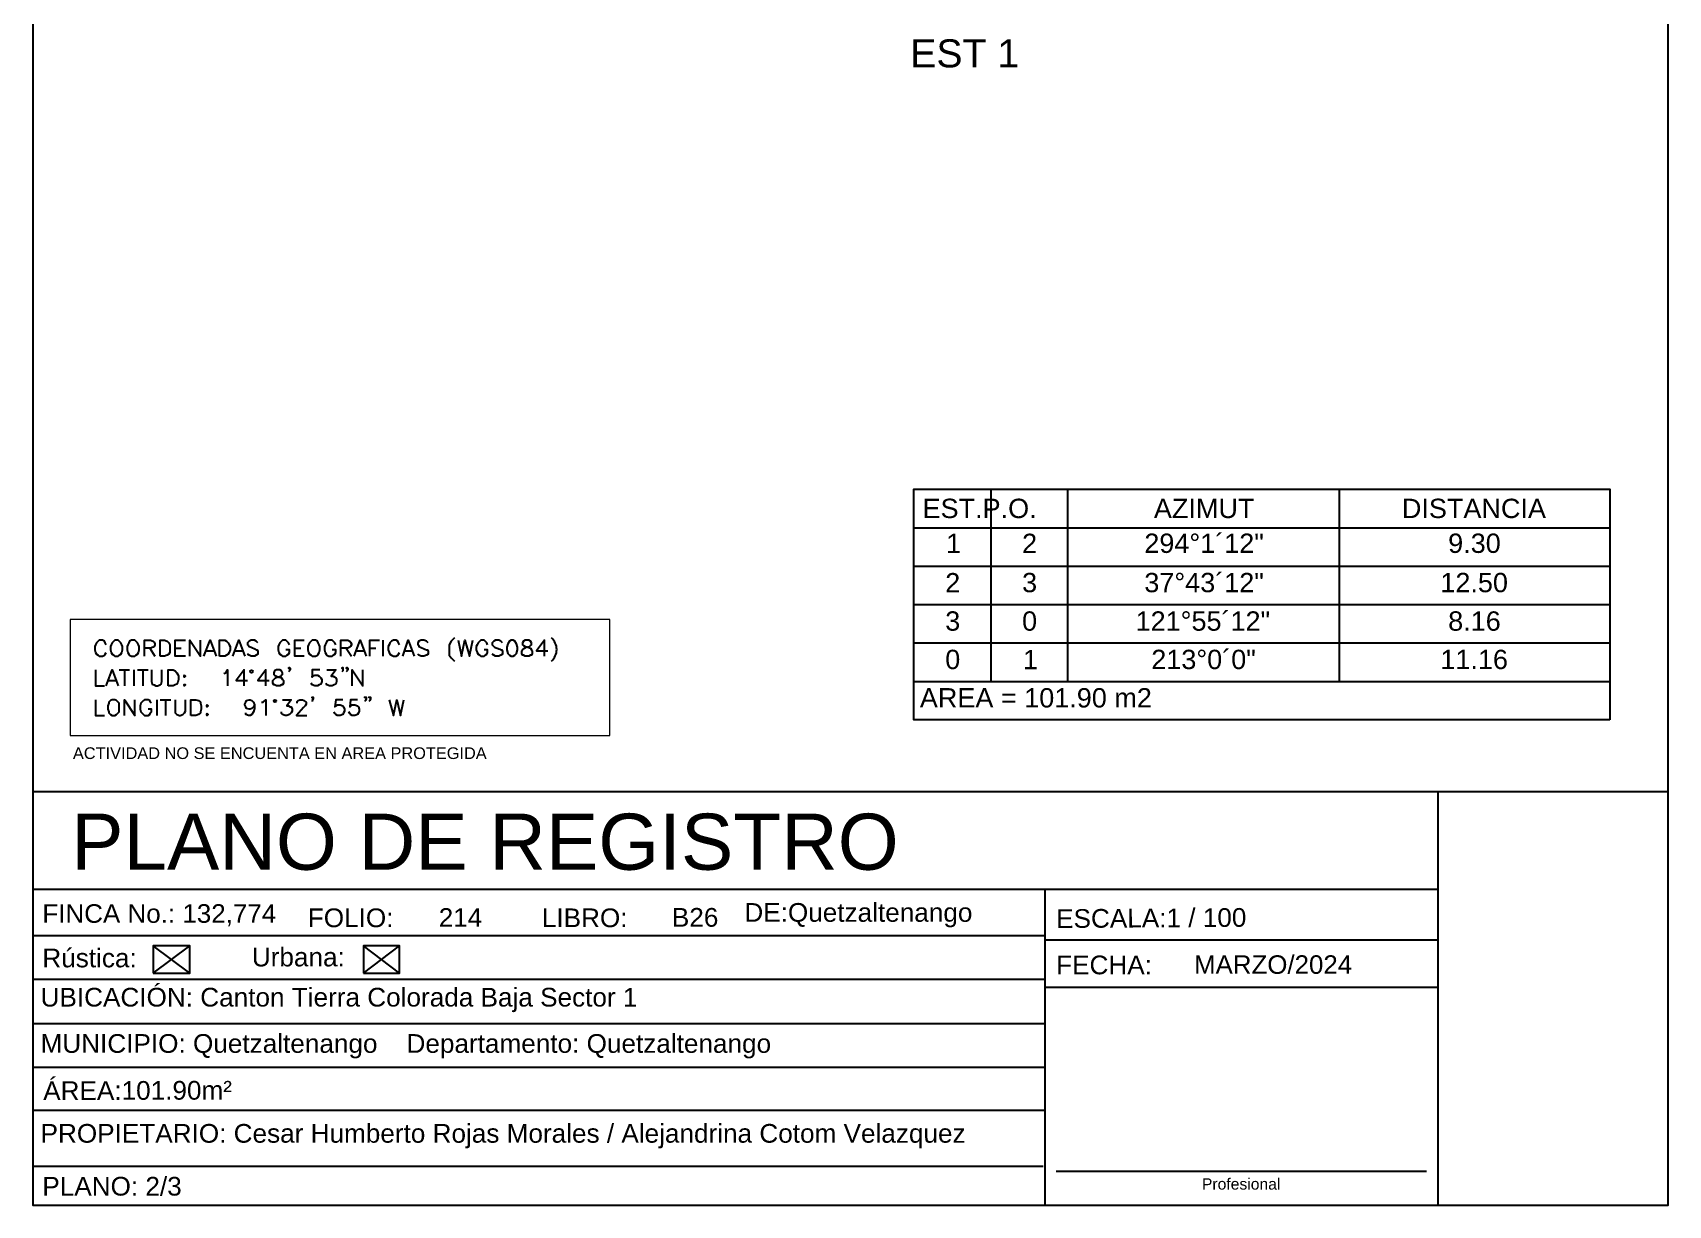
# Model space of a CAD drawing. Header units: millimetres. Extents: x 1880 to 2062, y 1917 to 2006.
# Drawn here: x 1880.19 to 1897.79, y 1917.2 to 1929.81 of the extents above; entities that cross this region are included whole.
import ezdxf

# ---------------------------------------------------------------- set-up
doc = ezdxf.new("R2010")
doc.units = ezdxf.units.MM
for name, color, linetype in [('PDF_0', 7, 'Continuous'), ('PDF_10 Formato', 7, 'Continuous'), ('PDF_FORMATO', 7, 'Continuous'), ('PDF_Text', 7, 'Continuous')]:
    doc.layers.add(name, color=color, linetype=linetype)
doc.styles.add('PDF Arial-BoldMT', font='arial.ttf')
doc.styles.add('PDF ArialMT', font='arial.ttf')

msp = doc.modelspace()

# ---------------------------------------------------------------- linework, layer by layer
at = {"layer": 'PDF_0', "lineweight": 25}
for points in [[(1880.192, 1948.193), (1880.192, 1917.198), (1897.789, 1917.198), (1897.789, 1948.193)], [(1897.16, 1922.422), (1889.672, 1922.422), (1889.672, 1924.902), (1897.16, 1924.902)], [(1881.489, 1919.697), (1881.883, 1919.697), (1881.883, 1919.989), (1881.489, 1919.989)], [(1883.753, 1919.697), (1884.138, 1919.697), (1884.138, 1919.989), (1883.753, 1919.989)]]:
    msp.add_lwpolyline(points, close=True, dxfattribs=at)
for points in [[(1890.499, 1924.902), (1890.499, 1922.835)], [(1891.326, 1924.902), (1891.326, 1922.835)], [(1894.247, 1924.902), (1894.247, 1922.835)], [(1889.672, 1924.489), (1897.16, 1924.489)], [(1889.672, 1924.076), (1897.16, 1924.076)], [(1889.672, 1923.662), (1897.16, 1923.662)], [(1889.672, 1923.249), (1897.16, 1923.249)], [(1889.672, 1922.835), (1897.16, 1922.835)], [(1881.883, 1919.697), (1881.489, 1919.989)], [(1881.489, 1919.697), (1881.883, 1919.989)], [(1884.138, 1919.697), (1883.753, 1919.989)], [(1883.753, 1919.697), (1884.138, 1919.989)]]:
    msp.add_lwpolyline(points, dxfattribs=at)
at = {"layer": 'PDF_0', "lineweight": 0}
msp.add_lwpolyline([(1880.596, 1922.253), (1886.402, 1922.253), (1886.402, 1923.502), (1880.596, 1923.502)], close=True, dxfattribs=at)
at = {"layer": 'PDF_10 Formato', "lineweight": 25}
for points in [[(1880.982, 1923.23), (1880.972, 1923.249), (1880.963, 1923.268), (1880.944, 1923.277), (1880.906, 1923.277), (1880.897, 1923.268), (1880.878, 1923.249), (1880.869, 1923.23), (1880.859, 1923.211), (1880.859, 1923.174), (1880.869, 1923.145), (1880.878, 1923.127), (1880.897, 1923.117), (1880.906, 1923.108), (1880.944, 1923.108), (1880.963, 1923.117), (1880.972, 1923.127), (1880.982, 1923.145)], [(1881.395, 1923.108), (1881.395, 1923.277), (1881.461, 1923.277), (1881.489, 1923.268), (1881.498, 1923.258), (1881.508, 1923.239), (1881.508, 1923.23), (1881.498, 1923.211), (1881.489, 1923.202), (1881.461, 1923.192), (1881.395, 1923.192)], [(1881.451, 1923.192), (1881.508, 1923.108)], [(1881.836, 1923.108), (1881.724, 1923.108), (1881.724, 1923.277), (1881.836, 1923.277)], [(1881.724, 1923.192), (1881.79, 1923.192)], [(1881.883, 1923.108), (1881.883, 1923.277), (1881.996, 1923.108), (1881.996, 1923.277)], [(1882.034, 1923.108), (1882.1, 1923.277), (1882.165, 1923.108)], [(1882.344, 1923.108), (1882.41, 1923.277), (1882.475, 1923.108)], [(1882.616, 1923.249), (1882.597, 1923.268), (1882.579, 1923.277), (1882.541, 1923.277), (1882.522, 1923.268), (1882.504, 1923.249), (1882.504, 1923.23), (1882.513, 1923.221), (1882.522, 1923.211), (1882.541, 1923.202), (1882.588, 1923.183), (1882.597, 1923.174), (1882.607, 1923.174), (1882.616, 1923.155), (1882.616, 1923.127), (1882.597, 1923.117), (1882.579, 1923.108), (1882.541, 1923.108), (1882.522, 1923.117), (1882.504, 1923.127)], [(1882.955, 1923.23), (1882.945, 1923.249), (1882.926, 1923.268), (1882.917, 1923.277), (1882.879, 1923.277), (1882.87, 1923.268), (1882.851, 1923.249), (1882.842, 1923.23), (1882.832, 1923.211), (1882.832, 1923.174), (1882.842, 1923.145), (1882.851, 1923.127), (1882.87, 1923.117), (1882.879, 1923.108), (1882.917, 1923.108), (1882.926, 1923.117), (1882.945, 1923.127), (1882.955, 1923.145), (1882.955, 1923.174), (1882.917, 1923.174)], [(1883.114, 1923.108), (1883.011, 1923.108), (1883.011, 1923.277), (1883.114, 1923.277)], [(1883.011, 1923.192), (1883.077, 1923.192)], [(1883.452, 1923.23), (1883.443, 1923.249), (1883.424, 1923.268), (1883.415, 1923.277), (1883.377, 1923.277), (1883.358, 1923.268), (1883.349, 1923.249), (1883.34, 1923.23), (1883.33, 1923.211), (1883.33, 1923.174), (1883.34, 1923.145), (1883.349, 1923.127), (1883.358, 1923.117), (1883.377, 1923.108), (1883.415, 1923.108), (1883.424, 1923.117), (1883.443, 1923.127), (1883.452, 1923.145), (1883.452, 1923.174), (1883.415, 1923.174)], [(1883.509, 1923.108), (1883.509, 1923.277), (1883.584, 1923.277), (1883.603, 1923.268), (1883.612, 1923.258), (1883.622, 1923.239), (1883.622, 1923.23), (1883.612, 1923.211), (1883.603, 1923.202), (1883.584, 1923.192), (1883.509, 1923.192)], [(1883.565, 1923.192), (1883.622, 1923.108)], [(1883.65, 1923.108), (1883.716, 1923.277), (1883.781, 1923.108)], [(1883.819, 1923.108), (1883.819, 1923.277), (1883.922, 1923.277)], [(1883.819, 1923.192), (1883.885, 1923.192)], [(1883.96, 1923.277), (1883.96, 1923.108)], [(1884.138, 1923.23), (1884.129, 1923.249), (1884.119, 1923.268), (1884.101, 1923.277), (1884.073, 1923.277), (1884.054, 1923.268), (1884.035, 1923.249), (1884.026, 1923.23), (1884.016, 1923.211), (1884.016, 1923.174), (1884.026, 1923.145), (1884.035, 1923.127), (1884.054, 1923.117), (1884.073, 1923.108), (1884.101, 1923.108), (1884.119, 1923.117), (1884.129, 1923.127), (1884.138, 1923.145)], [(1884.176, 1923.108), (1884.232, 1923.277), (1884.298, 1923.108)], [(1884.448, 1923.249), (1884.43, 1923.268), (1884.401, 1923.277), (1884.373, 1923.277), (1884.345, 1923.268), (1884.336, 1923.249), (1884.336, 1923.23), (1884.345, 1923.221), (1884.345, 1923.211), (1884.364, 1923.202), (1884.411, 1923.183), (1884.43, 1923.174), (1884.439, 1923.174), (1884.448, 1923.155), (1884.448, 1923.127), (1884.43, 1923.117), (1884.401, 1923.108), (1884.373, 1923.108), (1884.345, 1923.117), (1884.336, 1923.127)], [(1884.73, 1923.305), (1884.711, 1923.286), (1884.693, 1923.268), (1884.674, 1923.23), (1884.674, 1923.192), (1884.674, 1923.164), (1884.674, 1923.117), (1884.693, 1923.089), (1884.711, 1923.07), (1884.73, 1923.051)], [(1884.768, 1923.277), (1884.805, 1923.108), (1884.843, 1923.277), (1884.89, 1923.108), (1884.927, 1923.277)], [(1885.087, 1923.23), (1885.078, 1923.249), (1885.059, 1923.268), (1885.05, 1923.277), (1885.012, 1923.277), (1885.003, 1923.268), (1884.984, 1923.249), (1884.974, 1923.23), (1884.965, 1923.211), (1884.965, 1923.174), (1884.974, 1923.145), (1884.984, 1923.127), (1885.003, 1923.117), (1885.012, 1923.108), (1885.05, 1923.108), (1885.059, 1923.117), (1885.078, 1923.127), (1885.087, 1923.145), (1885.087, 1923.174), (1885.05, 1923.174)], [(1885.247, 1923.249), (1885.228, 1923.268), (1885.209, 1923.277), (1885.172, 1923.277), (1885.153, 1923.268), (1885.134, 1923.249), (1885.134, 1923.23), (1885.144, 1923.221), (1885.153, 1923.211), (1885.162, 1923.202), (1885.219, 1923.183), (1885.228, 1923.174), (1885.238, 1923.174), (1885.247, 1923.155), (1885.247, 1923.127), (1885.228, 1923.117), (1885.209, 1923.108), (1885.172, 1923.108), (1885.153, 1923.117), (1885.134, 1923.127)], [(1885.698, 1923.108), (1885.698, 1923.277), (1885.613, 1923.164), (1885.735, 1923.164)], [(1882.053, 1923.164), (1882.137, 1923.164)], [(1882.372, 1923.164), (1882.447, 1923.164)], [(1883.678, 1923.164), (1883.753, 1923.164)], [(1884.195, 1923.164), (1884.279, 1923.164)], [(1880.869, 1922.958), (1880.869, 1922.788), (1880.963, 1922.788)], [(1880.982, 1922.788), (1881.047, 1922.958), (1881.113, 1922.788)], [(1881.01, 1922.845), (1881.085, 1922.845)], [(1881.122, 1922.958), (1881.235, 1922.958)], [(1881.179, 1922.958), (1881.179, 1922.788)], [(1881.282, 1922.958), (1881.282, 1922.788)], [(1881.32, 1922.958), (1881.433, 1922.958)], [(1881.376, 1922.958), (1881.376, 1922.788)], [(1881.47, 1922.958), (1881.47, 1922.835), (1881.479, 1922.807), (1881.498, 1922.798), (1881.517, 1922.788), (1881.536, 1922.788), (1881.564, 1922.798), (1881.573, 1922.807), (1881.583, 1922.835), (1881.583, 1922.958)], [(1882.25, 1922.92), (1882.269, 1922.929), (1882.287, 1922.958), (1882.287, 1922.788)], [(1882.466, 1922.788), (1882.466, 1922.958), (1882.381, 1922.845), (1882.504, 1922.845)], [(1882.701, 1922.788), (1882.701, 1922.958), (1882.616, 1922.845), (1882.738, 1922.845)], [(1882.964, 1922.976), (1882.955, 1922.967), (1882.945, 1922.976), (1882.955, 1922.986), (1882.964, 1922.976), (1882.964, 1922.958), (1882.955, 1922.948), (1882.945, 1922.939)], [(1883.283, 1922.958), (1883.199, 1922.958), (1883.199, 1922.882), (1883.199, 1922.892), (1883.227, 1922.901), (1883.255, 1922.901), (1883.274, 1922.892), (1883.293, 1922.873), (1883.302, 1922.854), (1883.302, 1922.835), (1883.293, 1922.807), (1883.274, 1922.798), (1883.255, 1922.788), (1883.227, 1922.788), (1883.199, 1922.798), (1883.189, 1922.817)], [(1883.358, 1922.958), (1883.452, 1922.958), (1883.405, 1922.892), (1883.424, 1922.892), (1883.443, 1922.882), (1883.452, 1922.873), (1883.462, 1922.854), (1883.462, 1922.835), (1883.452, 1922.807), (1883.434, 1922.798), (1883.415, 1922.788), (1883.387, 1922.788), (1883.358, 1922.798), (1883.349, 1922.817)], [(1883.528, 1922.976), (1883.528, 1922.967), (1883.518, 1922.976), (1883.528, 1922.986), (1883.528, 1922.976), (1883.528, 1922.958), (1883.528, 1922.948), (1883.518, 1922.939)], [(1883.584, 1922.976), (1883.575, 1922.967), (1883.565, 1922.976), (1883.575, 1922.986), (1883.584, 1922.976), (1883.584, 1922.958), (1883.575, 1922.948), (1883.565, 1922.939)], [(1883.631, 1922.788), (1883.631, 1922.958), (1883.744, 1922.788), (1883.744, 1922.958)], [(1883.208, 1922.666), (1883.199, 1922.657), (1883.199, 1922.666), (1883.208, 1922.666), (1883.208, 1922.648), (1883.199, 1922.629), (1883.199, 1922.619)], [(1883.781, 1922.666), (1883.772, 1922.657), (1883.762, 1922.666), (1883.772, 1922.666), (1883.781, 1922.666), (1883.781, 1922.648), (1883.772, 1922.629), (1883.762, 1922.619)], [(1883.828, 1922.666), (1883.819, 1922.657), (1883.809, 1922.666), (1883.819, 1922.666), (1883.828, 1922.666), (1883.828, 1922.648), (1883.819, 1922.629), (1883.809, 1922.619)], [(1880.869, 1922.638), (1880.869, 1922.469), (1880.963, 1922.469)], [(1881.179, 1922.469), (1881.179, 1922.638), (1881.292, 1922.469), (1881.292, 1922.638)], [(1881.47, 1922.601), (1881.461, 1922.61), (1881.451, 1922.629), (1881.433, 1922.638), (1881.395, 1922.638), (1881.386, 1922.629), (1881.367, 1922.61), (1881.357, 1922.601), (1881.348, 1922.572), (1881.348, 1922.535), (1881.357, 1922.507), (1881.367, 1922.497), (1881.386, 1922.478), (1881.395, 1922.469), (1881.433, 1922.469), (1881.451, 1922.478), (1881.461, 1922.497), (1881.47, 1922.507), (1881.47, 1922.535), (1881.433, 1922.535)], [(1881.526, 1922.638), (1881.526, 1922.469)], [(1881.564, 1922.638), (1881.677, 1922.638)], [(1881.62, 1922.638), (1881.62, 1922.469)], [(1881.724, 1922.638), (1881.724, 1922.516), (1881.724, 1922.497), (1881.743, 1922.478), (1881.771, 1922.469), (1881.78, 1922.469), (1881.808, 1922.478), (1881.827, 1922.497), (1881.836, 1922.516), (1881.836, 1922.638)], [(1882.579, 1922.582), (1882.569, 1922.563), (1882.551, 1922.544), (1882.532, 1922.535), (1882.522, 1922.535), (1882.494, 1922.544), (1882.485, 1922.563), (1882.475, 1922.582), (1882.475, 1922.591), (1882.485, 1922.61), (1882.494, 1922.629), (1882.522, 1922.638), (1882.532, 1922.638), (1882.551, 1922.629), (1882.569, 1922.61), (1882.579, 1922.582), (1882.579, 1922.544), (1882.569, 1922.507), (1882.551, 1922.478), (1882.532, 1922.469), (1882.513, 1922.469), (1882.485, 1922.478), (1882.485, 1922.497)], [(1882.654, 1922.61), (1882.673, 1922.61), (1882.701, 1922.638), (1882.701, 1922.469)], [(1882.879, 1922.638), (1882.973, 1922.638), (1882.926, 1922.572), (1882.945, 1922.572), (1882.964, 1922.563), (1882.973, 1922.563), (1882.983, 1922.535), (1882.983, 1922.516), (1882.973, 1922.497), (1882.955, 1922.478), (1882.926, 1922.469), (1882.908, 1922.469), (1882.879, 1922.478), (1882.87, 1922.488), (1882.87, 1922.507)], [(1883.039, 1922.601), (1883.039, 1922.61), (1883.039, 1922.619), (1883.048, 1922.629), (1883.067, 1922.638), (1883.095, 1922.638), (1883.114, 1922.629), (1883.124, 1922.619), (1883.133, 1922.61), (1883.133, 1922.591), (1883.124, 1922.572), (1883.105, 1922.554), (1883.03, 1922.469), (1883.142, 1922.469)], [(1883.528, 1922.638), (1883.452, 1922.638), (1883.443, 1922.563), (1883.452, 1922.572), (1883.471, 1922.582), (1883.499, 1922.582), (1883.528, 1922.572), (1883.537, 1922.563), (1883.546, 1922.535), (1883.546, 1922.516), (1883.537, 1922.497), (1883.528, 1922.478), (1883.499, 1922.469), (1883.471, 1922.469), (1883.452, 1922.478), (1883.443, 1922.488), (1883.434, 1922.507)], [(1883.687, 1922.638), (1883.612, 1922.638), (1883.603, 1922.563), (1883.612, 1922.572), (1883.631, 1922.582), (1883.659, 1922.582), (1883.687, 1922.572), (1883.697, 1922.563), (1883.706, 1922.535), (1883.706, 1922.516), (1883.697, 1922.497), (1883.687, 1922.478), (1883.659, 1922.469), (1883.631, 1922.469), (1883.612, 1922.478), (1883.603, 1922.488), (1883.593, 1922.507)], [(1884.026, 1922.638), (1884.073, 1922.469), (1884.11, 1922.638), (1884.148, 1922.469), (1884.185, 1922.638)]]:
    msp.add_lwpolyline(points, dxfattribs=at)
for points in [[(1881.075, 1923.277), (1881.066, 1923.268), (1881.047, 1923.249), (1881.038, 1923.23), (1881.029, 1923.211), (1881.029, 1923.174), (1881.038, 1923.145), (1881.047, 1923.127), (1881.066, 1923.117), (1881.075, 1923.108), (1881.113, 1923.108), (1881.122, 1923.117), (1881.141, 1923.127), (1881.151, 1923.145), (1881.16, 1923.174), (1881.16, 1923.211), (1881.151, 1923.23), (1881.141, 1923.249), (1881.122, 1923.268), (1881.113, 1923.277)], [(1881.254, 1923.277), (1881.235, 1923.268), (1881.226, 1923.249), (1881.216, 1923.23), (1881.207, 1923.211), (1881.207, 1923.174), (1881.216, 1923.145), (1881.226, 1923.127), (1881.235, 1923.117), (1881.254, 1923.108), (1881.292, 1923.108), (1881.301, 1923.117), (1881.32, 1923.127), (1881.329, 1923.145), (1881.339, 1923.174), (1881.339, 1923.211), (1881.329, 1923.23), (1881.32, 1923.249), (1881.301, 1923.268), (1881.292, 1923.277)], [(1881.564, 1923.108), (1881.564, 1923.277), (1881.611, 1923.277), (1881.639, 1923.268), (1881.658, 1923.249), (1881.667, 1923.23), (1881.667, 1923.211), (1881.667, 1923.174), (1881.667, 1923.145), (1881.658, 1923.127), (1881.639, 1923.117), (1881.611, 1923.108)], [(1882.203, 1923.108), (1882.203, 1923.277), (1882.259, 1923.277), (1882.278, 1923.268), (1882.297, 1923.249), (1882.306, 1923.23), (1882.316, 1923.211), (1882.316, 1923.174), (1882.306, 1923.145), (1882.297, 1923.127), (1882.278, 1923.117), (1882.259, 1923.108)], [(1883.199, 1923.277), (1883.189, 1923.268), (1883.171, 1923.249), (1883.161, 1923.23), (1883.152, 1923.211), (1883.152, 1923.174), (1883.161, 1923.145), (1883.171, 1923.127), (1883.189, 1923.117), (1883.199, 1923.108), (1883.236, 1923.108), (1883.255, 1923.117), (1883.265, 1923.127), (1883.274, 1923.145), (1883.283, 1923.174), (1883.283, 1923.211), (1883.274, 1923.23), (1883.265, 1923.249), (1883.255, 1923.268), (1883.236, 1923.277)], [(1885.341, 1923.277), (1885.322, 1923.268), (1885.303, 1923.239), (1885.294, 1923.202), (1885.294, 1923.174), (1885.303, 1923.136), (1885.322, 1923.117), (1885.341, 1923.108), (1885.36, 1923.108), (1885.378, 1923.117), (1885.397, 1923.136), (1885.407, 1923.174), (1885.407, 1923.202), (1885.397, 1923.239), (1885.378, 1923.268), (1885.36, 1923.277)], [(1885.491, 1923.277), (1885.472, 1923.268), (1885.463, 1923.249), (1885.463, 1923.23), (1885.472, 1923.221), (1885.491, 1923.211), (1885.519, 1923.202), (1885.548, 1923.192), (1885.557, 1923.174), (1885.566, 1923.164), (1885.566, 1923.136), (1885.557, 1923.117), (1885.548, 1923.117), (1885.529, 1923.108), (1885.491, 1923.108), (1885.472, 1923.117), (1885.463, 1923.117), (1885.454, 1923.136), (1885.454, 1923.164), (1885.463, 1923.174), (1885.482, 1923.192), (1885.501, 1923.202), (1885.538, 1923.211), (1885.548, 1923.221), (1885.557, 1923.23), (1885.557, 1923.249), (1885.548, 1923.268), (1885.529, 1923.277)], [(1881.649, 1922.788), (1881.649, 1922.958), (1881.705, 1922.958), (1881.724, 1922.948), (1881.743, 1922.929), (1881.752, 1922.911), (1881.761, 1922.892), (1881.761, 1922.854), (1881.752, 1922.826), (1881.743, 1922.807), (1881.724, 1922.798), (1881.705, 1922.788)], [(1881.827, 1922.901), (1881.818, 1922.892), (1881.827, 1922.882), (1881.836, 1922.892)], [(1882.814, 1922.958), (1882.795, 1922.948), (1882.785, 1922.929), (1882.785, 1922.911), (1882.795, 1922.901), (1882.814, 1922.892), (1882.842, 1922.882), (1882.87, 1922.873), (1882.879, 1922.854), (1882.889, 1922.845), (1882.889, 1922.817), (1882.879, 1922.798), (1882.87, 1922.798), (1882.851, 1922.788), (1882.814, 1922.788), (1882.795, 1922.798), (1882.785, 1922.798), (1882.776, 1922.817), (1882.776, 1922.845), (1882.785, 1922.854), (1882.804, 1922.873), (1882.823, 1922.882), (1882.861, 1922.892), (1882.87, 1922.901), (1882.879, 1922.911), (1882.879, 1922.929), (1882.87, 1922.948), (1882.851, 1922.958)], [(1881.827, 1922.798), (1881.818, 1922.798), (1881.827, 1922.788), (1881.836, 1922.798)], [(1881.047, 1922.638), (1881.029, 1922.629), (1881.01, 1922.61), (1881.01, 1922.601), (1881, 1922.572), (1881, 1922.535), (1881.01, 1922.507), (1881.01, 1922.497), (1881.029, 1922.478), (1881.047, 1922.469), (1881.075, 1922.469), (1881.094, 1922.478), (1881.113, 1922.497), (1881.122, 1922.507), (1881.122, 1922.535), (1881.122, 1922.572), (1881.122, 1922.601), (1881.113, 1922.61), (1881.094, 1922.629), (1881.075, 1922.638)], [(1881.893, 1922.469), (1881.893, 1922.638), (1881.949, 1922.638), (1881.977, 1922.629), (1881.996, 1922.61), (1881.996, 1922.601), (1882.006, 1922.572), (1882.006, 1922.535), (1881.996, 1922.507), (1881.996, 1922.497), (1881.977, 1922.478), (1881.949, 1922.469)], [(1882.071, 1922.582), (1882.062, 1922.572), (1882.071, 1922.563), (1882.081, 1922.572)], [(1882.071, 1922.488), (1882.062, 1922.478), (1882.071, 1922.469), (1882.081, 1922.478)]]:
    msp.add_lwpolyline(points, close=True, dxfattribs=at)
for centre in [(1882.546, 1922.943), (1882.799, 1922.624)]:
    msp.add_circle(centre, 0.0141, dxfattribs=at)
msp.add_arc((1885.66, 1923.178), 0.17, 311.6335, 48.3665, dxfattribs=at)
at = {"layer": 'PDF_FORMATO', "lineweight": 25}
for points in [[(1880.192, 1921.652), (1897.789, 1921.652)], [(1895.309, 1921.652), (1895.309, 1917.198)], [(1880.192, 1920.599), (1895.309, 1920.599)], [(1891.081, 1920.599), (1891.081, 1917.198)], [(1880.192, 1920.101), (1891.072, 1920.101)], [(1891.081, 1920.054), (1895.309, 1920.054)], [(1880.192, 1919.632), (1891.072, 1919.632)], [(1891.081, 1919.547), (1895.309, 1919.547)], [(1880.192, 1919.153), (1891.081, 1919.153)], [(1880.192, 1918.683), (1891.081, 1918.683)], [(1880.192, 1918.222), (1891.072, 1918.222)], [(1880.192, 1917.621), (1891.062, 1917.621)], [(1891.203, 1917.565), (1895.187, 1917.565)]]:
    msp.add_lwpolyline(points, dxfattribs=at)

# ---------------------------------------------------------------- texts
at = {"layer": 'PDF_Text', "attachment_point": 4}
for s, insert, char_height, style in [('EST 1', (1889.634, 1929.59), 0.3018, 'PDF ArialMT'), ('EST.P.O.', (1889.766, 1924.695), 0.2081, 'PDF ArialMT'), ('AZIMUT', (1892.255, 1924.695), 0.2081, 'PDF ArialMT'), ('DISTANCIA', (1894.923, 1924.695), 0.2081, 'PDF ArialMT'), ('1', (1890.019, 1924.32), 0.208, 'PDF ArialMT'), ('2', (1890.837, 1924.32), 0.208, 'PDF ArialMT'), ('294°1´12"', (1892.152, 1924.32), 0.2081, 'PDF ArialMT'), ('9.30', (1895.421, 1924.32), 0.2081, 'PDF ArialMT'), ('2', (1890.01, 1923.897), 0.208, 'PDF ArialMT'), ('3', (1890.837, 1923.897), 0.208, 'PDF ArialMT'), ('37°43´12"', (1892.152, 1923.897), 0.2081, 'PDF ArialMT'), ('12.50', (1895.337, 1923.897), 0.2081, 'PDF ArialMT'), ('3', (1890.01, 1923.483), 0.208, 'PDF ArialMT'), ('0', (1890.837, 1923.483), 0.208, 'PDF ArialMT'), ('121°55´12"', (1892.058, 1923.483), 0.2081, 'PDF ArialMT'), ('8.16', (1895.421, 1923.483), 0.2081, 'PDF ArialMT'), ('0', (1890.01, 1923.07), 0.208, 'PDF ArialMT'), ('1', (1890.846, 1923.07), 0.208, 'PDF ArialMT'), ('213°0´0"', (1892.227, 1923.07), 0.2081, 'PDF ArialMT'), ('11.16', (1895.337, 1923.07), 0.2081, 'PDF ArialMT'), ('AREA = 101.90 m2', (1889.737, 1922.657), 0.20809, 'PDF ArialMT'), ('ACTIVIDAD NO SE ENCUENTA EN AREA PROTEGIDA', (1880.625, 1922.062), 0.12578, 'PDF ArialMT'), ('PLANO DE REGISTRO', (1880.606, 1921.106), 0.60375, 'PDF ArialMT'), ('FINCA No.: 132,774', (1880.296, 1920.319), 0.20008, 'PDF Arial-BoldMT'), ('FOLIO:', (1883.152, 1920.29), 0.2013, 'PDF Arial-BoldMT'), ('214', (1884.561, 1920.295), 0.2001, 'PDF ArialMT'), ('LIBRO:', (1885.67, 1920.29), 0.2013, 'PDF Arial-BoldMT'), ('B26', (1887.069, 1920.295), 0.2013, 'PDF ArialMT'), ('DE:Quetzaltenango', (1887.849, 1920.319), 0.20125, 'PDF Arial-BoldMT'), ('Rústica:', (1880.296, 1919.858), 0.2013, 'PDF Arial-BoldMT'), ('Urbana:', (1882.55, 1919.868), 0.2013, 'PDF Arial-BoldMT'), ('FECHA:', (1891.203, 1919.783), 0.2013, 'PDF Arial-BoldMT'), ('MARZO/2024', (1892.687, 1919.787), 0.1992, 'PDF ArialMT'), ('UBICACIÓN: Canton Tierra Colorada Baja Sector 1', (1880.277, 1919.407), 0.20125, 'PDF Arial-BoldMT'), ('MUNICIPIO: Quetzaltenango    Departamento: Quetzaltenango', (1880.277, 1918.909), 0.20125, 'PDF Arial-BoldMT'), ('PROPIETARIO: Cesar Humberto Rojas Morales / Alejandrina Cotom Velazquez', (1880.277, 1917.942), 0.20125, 'PDF Arial-BoldMT'), ('PLANO: 2/3', (1880.296, 1917.402), 0.2012, 'PDF ArialMT'), ('Profesional', (1892.772, 1917.427), 0.12075, 'PDF ArialMT')]:
    msp.add_mtext(s, dxfattribs=dict(at, insert=insert, char_height=char_height, style=style))
at = {"layer": 'PDF_Text', "char_height": 0.20125, "attachment_point": 4, "style": 'PDF Arial-BoldMT'}
for s, insert, rotation in [('ESCALA:1 / 100', (1891.203, 1920.281), 0.3728), ('ÁREA:101.90m²', (1880.305, 1918.43), 0.1482)]:
    msp.add_mtext(s, dxfattribs=dict(at, insert=insert, rotation=rotation))

doc.saveas('drawing.dxf')
